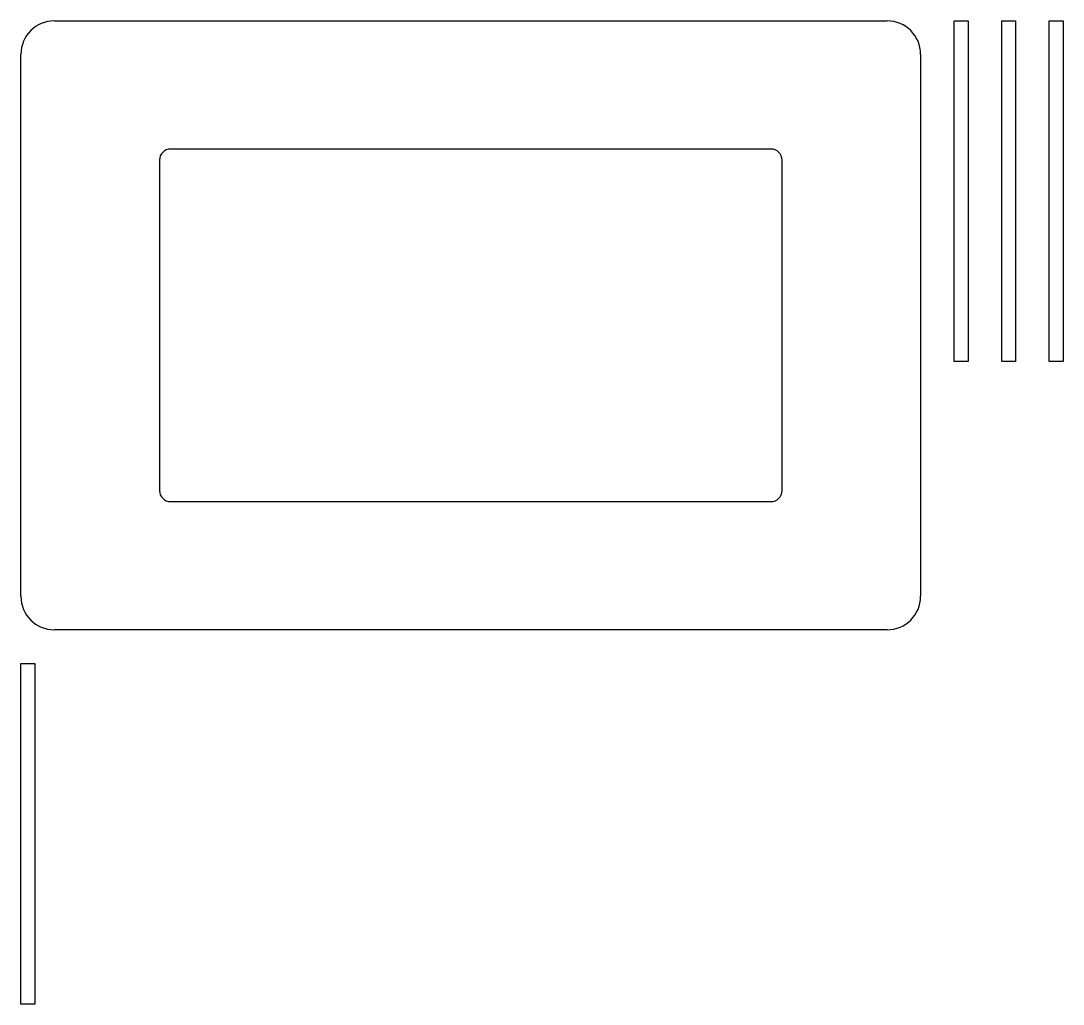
# Model space of a CAD drawing. Header units: millimetres. Extents: x 0 to 186, y -176 to 0.
import ezdxf

# ---------------------------------------------------------------- set-up
doc = ezdxf.new("R2010")
doc.units = ezdxf.units.MM

msp = doc.modelspace()

# ---------------------------------------------------------------- linework, layer by layer
for p, q in [((6, 0), (155, 0)), ((167, -61), (167, 0)), ((167, 0), (169.5, 0)), ((169.5, 0), (169.5, -61)), ((175.5, -61), (175.5, 0)), ((175.5, 0), (178, 0)), ((178, 0), (178, -61)), ((184, -61), (184, 0)), ((184, 0), (186.5, 0)), ((186.5, 0), (186.5, -61)), ((0, -103), (0, -6)), ((161, -6), (161, -103)), ((134.2, -22.95), (26.8, -22.95)), ((24.8, -24.95), (24.8, -84.05)), ((136.2, -84.05), (136.2, -24.95)), ((169.5, -61), (167, -61)), ((178, -61), (175.5, -61)), ((186.5, -61), (184, -61)), ((26.8, -86.05), (134.2, -86.05)), ((155, -109), (6, -109)), ((0, -176), (0, -115)), ((0, -115), (2.5, -115)), ((2.5, -115), (2.5, -176)), ((2.5, -176), (0, -176))]:
    msp.add_line(p, q)
for centre, radius, start, end in [((6, -6), 6, 90, 180), ((155, -6), 6, 0, 90), ((26.8, -24.95), 2, 90, 180), ((134.2, -24.95), 2, 0, 90), ((26.8, -84.05), 2, 180, 270), ((134.2, -84.05), 2, -90, 0), ((6, -103), 6, 180, 270), ((155, -103), 6, -90, 0)]:
    msp.add_arc(centre, radius, start, end)

doc.saveas('drawing.dxf')
